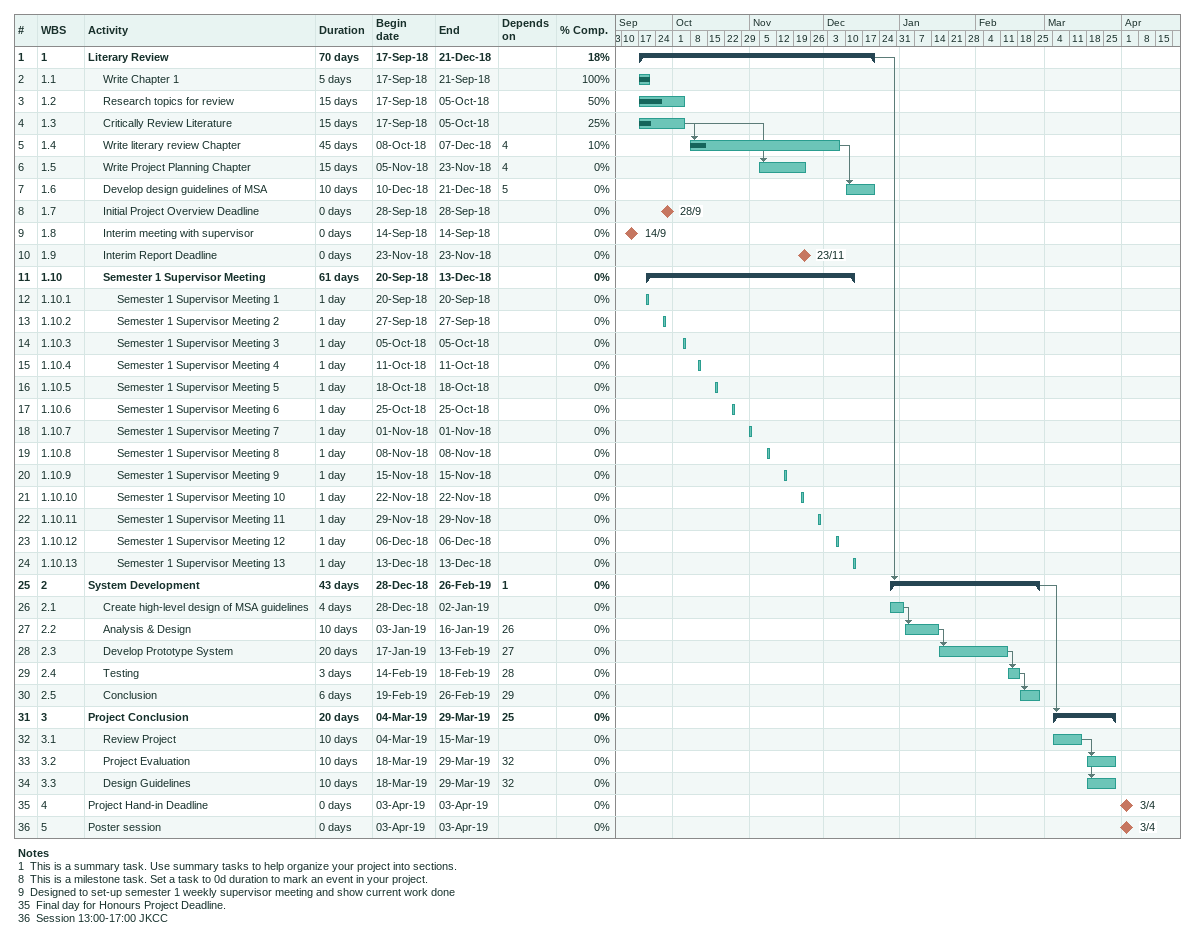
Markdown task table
| ID | WBS | Task | Duration | Start | Finish | Predecessors | % complete |
|---|---|---|---|---|---|---|---|
| 1 | 1 | **Literary Review** | 70d | 2018-09-17 | 2018-12-21 |  | 18 |
| 2 | 1.1 | Write Chapter 1 | 5d | 2018-09-17 | 2018-09-21 |  | 100 |
| 3 | 1.2 | Research topics for review | 15d | 2018-09-17 | 2018-10-05 |  | 50 |
| 4 | 1.3 | Critically Review Literature | 15d | 2018-09-17 | 2018-10-05 |  | 25 |
| 5 | 1.4 | Write literary review Chapter | 45d | 2018-10-08 | 2018-12-07 | 4 | 10 |
| 6 | 1.5 | Write Project Planning Chapter | 15d | 2018-11-05 | 2018-11-23 | 4 | 0 |
| 7 | 1.6 | Develop design guidelines of MSA | 10d | 2018-12-10 | 2018-12-21 | 5 | 0 |
| 8 | 1.7 | Initial Project Overview Deadline | 0d | 2018-09-28 | 2018-09-28 |  | 0 |
| 9 | 1.8 | Interim meeting with supervisor | 0d | 2018-09-14 | 2018-09-14 |  | 0 |
| 10 | 1.9 | Interim Report Deadline | 0d | 2018-11-23 | 2018-11-23 |  | 0 |
| 11 | 1.10 | **Semester 1 Supervisor Meeting** | 61d | 2018-09-20 | 2018-12-13 |  | 0 |
| 12 | 1.10.1 | Semester 1 Supervisor Meeting 1 | 1d | 2018-09-20 | 2018-09-20 |  | 0 |
| 13 | 1.10.2 | Semester 1 Supervisor Meeting 2 | 1d | 2018-09-27 | 2018-09-27 |  | 0 |
| 14 | 1.10.3 | Semester 1 Supervisor Meeting 3 | 1d | 2018-10-05 | 2018-10-05 |  | 0 |
| 15 | 1.10.4 | Semester 1 Supervisor Meeting 4 | 1d | 2018-10-11 | 2018-10-11 |  | 0 |
| 16 | 1.10.5 | Semester 1 Supervisor Meeting 5 | 1d | 2018-10-18 | 2018-10-18 |  | 0 |
| 17 | 1.10.6 | Semester 1 Supervisor Meeting 6 | 1d | 2018-10-25 | 2018-10-25 |  | 0 |
| 18 | 1.10.7 | Semester 1 Supervisor Meeting 7 | 1d | 2018-11-01 | 2018-11-01 |  | 0 |
| 19 | 1.10.8 | Semester 1 Supervisor Meeting 8 | 1d | 2018-11-08 | 2018-11-08 |  | 0 |
| 20 | 1.10.9 | Semester 1 Supervisor Meeting 9 | 1d | 2018-11-15 | 2018-11-15 |  | 0 |
| 21 | 1.10.10 | Semester 1 Supervisor Meeting 10 | 1d | 2018-11-22 | 2018-11-22 |  | 0 |
| 22 | 1.10.11 | Semester 1 Supervisor Meeting 11 | 1d | 2018-11-29 | 2018-11-29 |  | 0 |
| 23 | 1.10.12 | Semester 1 Supervisor Meeting 12 | 1d | 2018-12-06 | 2018-12-06 |  | 0 |
| 24 | 1.10.13 | Semester 1 Supervisor Meeting 13 | 1d | 2018-12-13 | 2018-12-13 |  | 0 |
| 25 | 2 | **System Development** | 43d | 2018-12-28 | 2019-02-26 | 1 | 0 |
| 26 | 2.1 | Create high-level design of MSA guidelines | 4d | 2018-12-28 | 2019-01-02 |  | 0 |
| 27 | 2.2 | Analysis & Design | 10d | 2019-01-03 | 2019-01-16 | 26 | 0 |
| 28 | 2.3 | Develop Prototype System | 20d | 2019-01-17 | 2019-02-13 | 27 | 0 |
| 29 | 2.4 | Testing | 3d | 2019-02-14 | 2019-02-18 | 28 | 0 |
| 30 | 2.5 | Conclusion | 6d | 2019-02-19 | 2019-02-26 | 29 | 0 |
| 31 | 3 | **Project Conclusion** | 20d | 2019-03-04 | 2019-03-29 | 25 | 0 |
| 32 | 3.1 | Review Project | 10d | 2019-03-04 | 2019-03-15 |  | 0 |
| 33 | 3.2 | Project Evaluation | 10d | 2019-03-18 | 2019-03-29 | 32 | 0 |
| 34 | 3.3 | Design Guidelines | 10d | 2019-03-18 | 2019-03-29 | 32 | 0 |
| 35 | 4 | Project Hand-in Deadline | 0d | 2019-04-03 | 2019-04-03 |  | 0 |
| 36 | 5 | Poster session | 0d | 2019-04-03 | 2019-04-03 |  | 0 |

Notes
- 1: This is a summary task. Use summary tasks to help organize your project into sections.
- 8: This is a milestone task. Set a task to 0d duration to mark an event in your project.
- 9: Designed to set-up semester 1 weekly supervisor meeting and show current work done
- 35: Final day for Honours Project Deadline.
- 36: Session 13:00-17:00 JKCC
